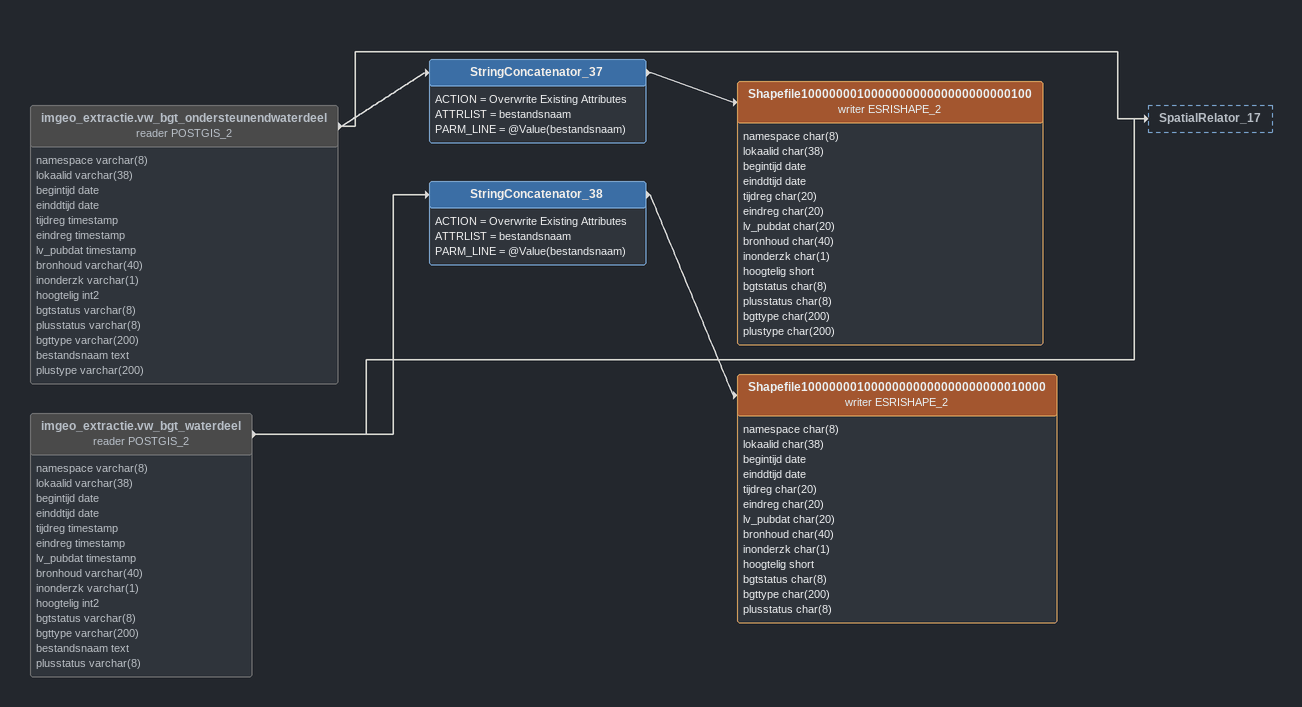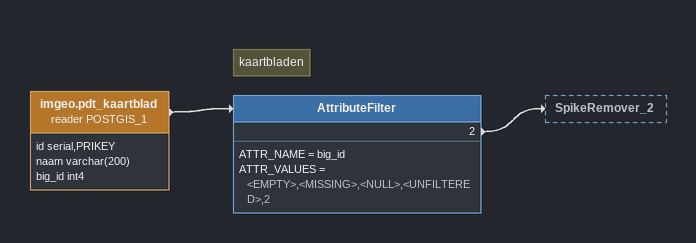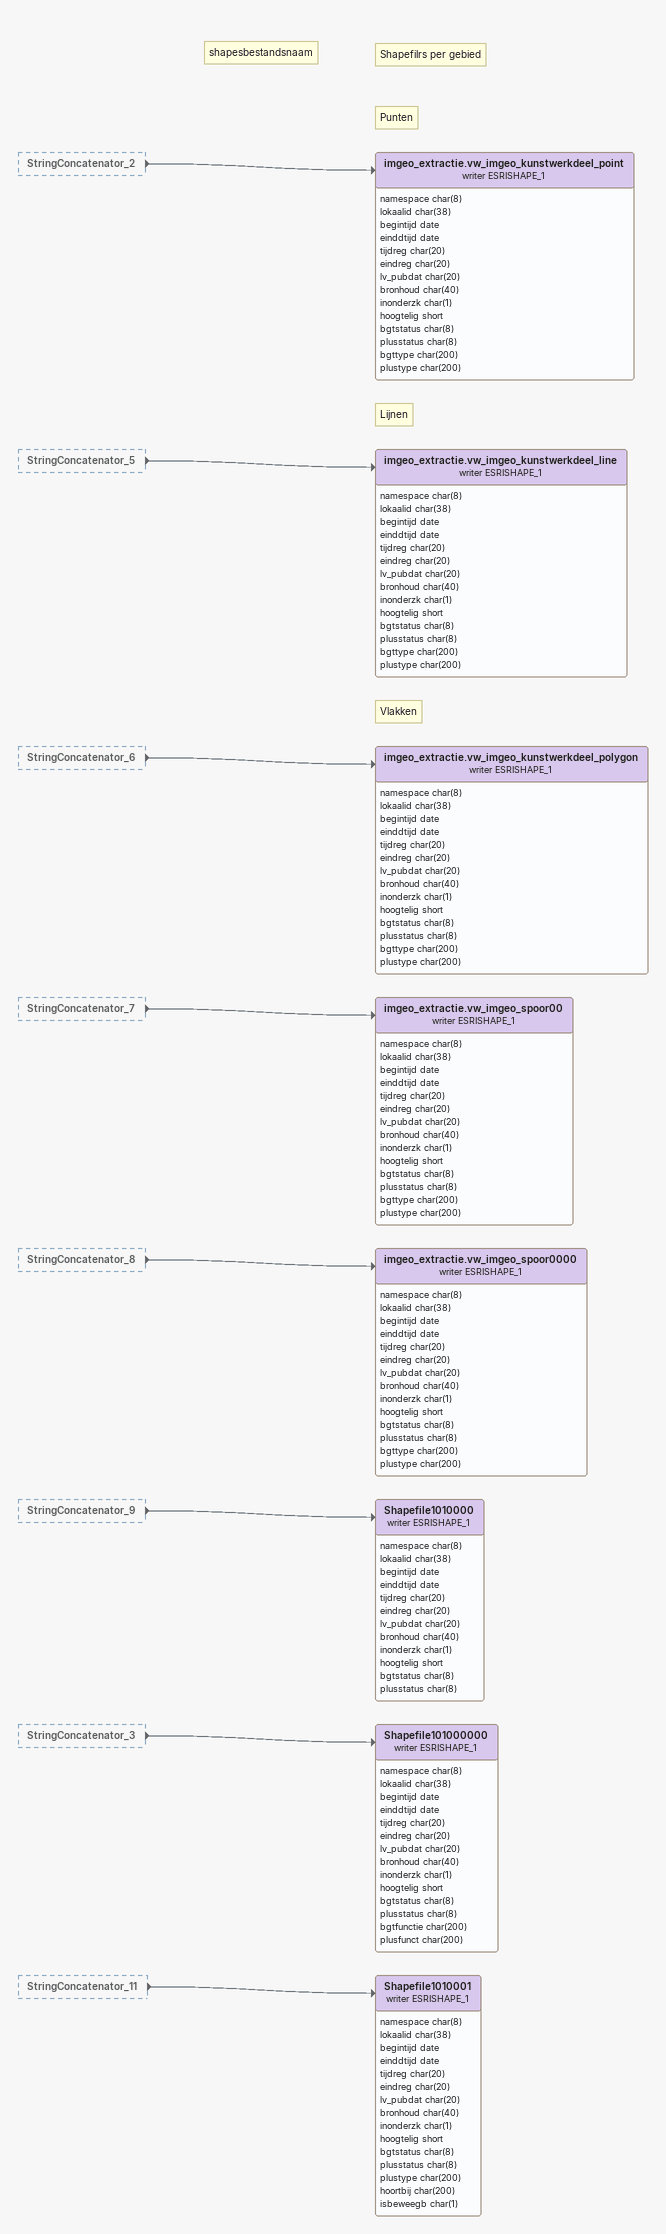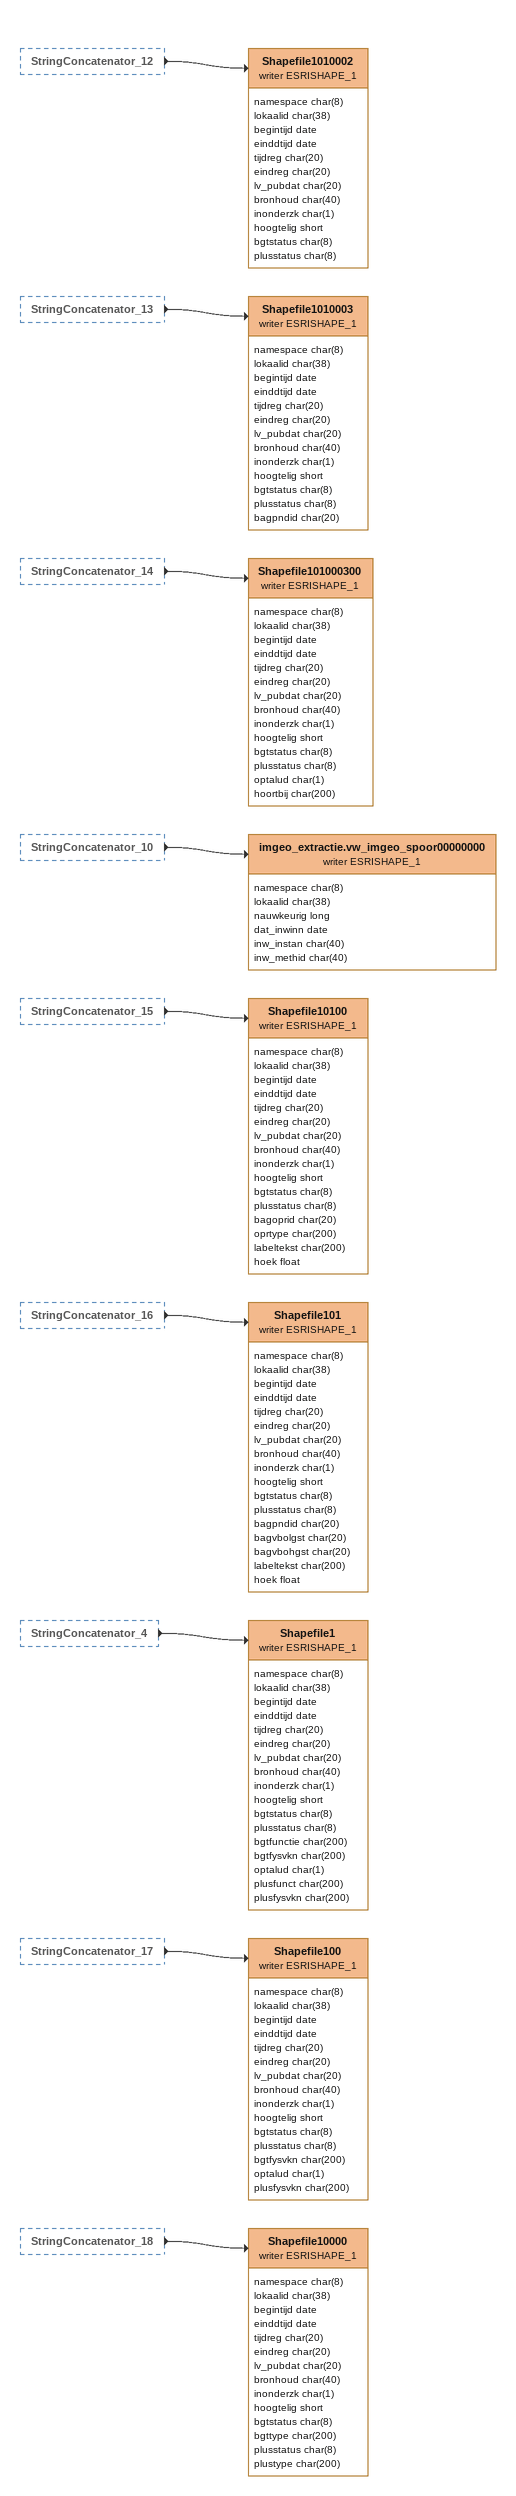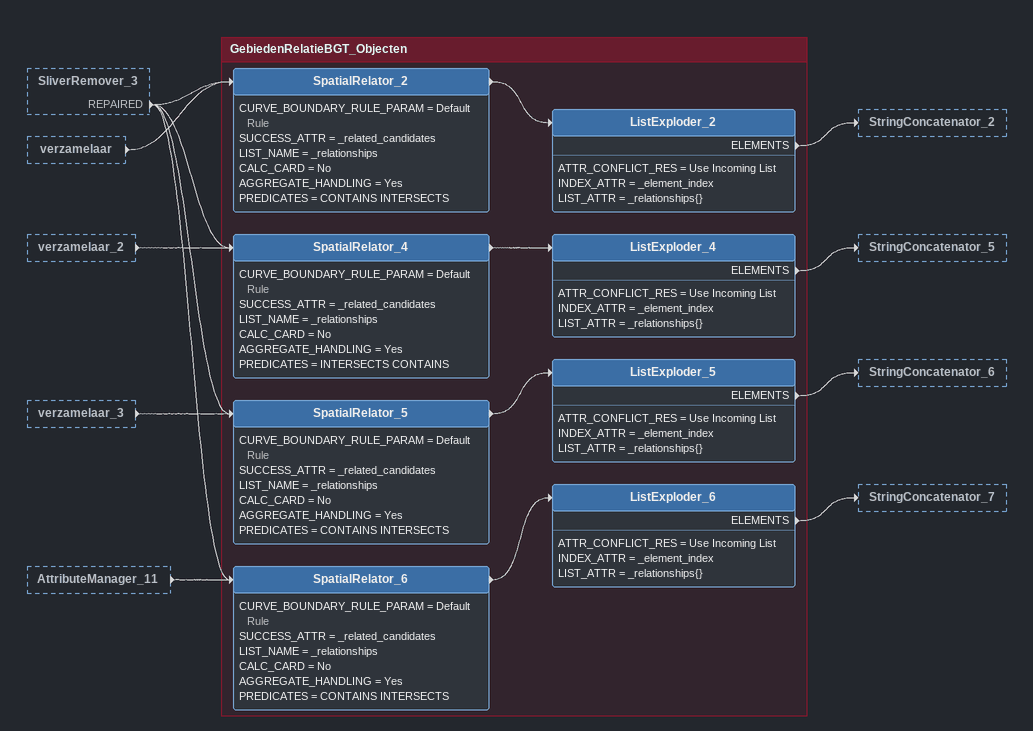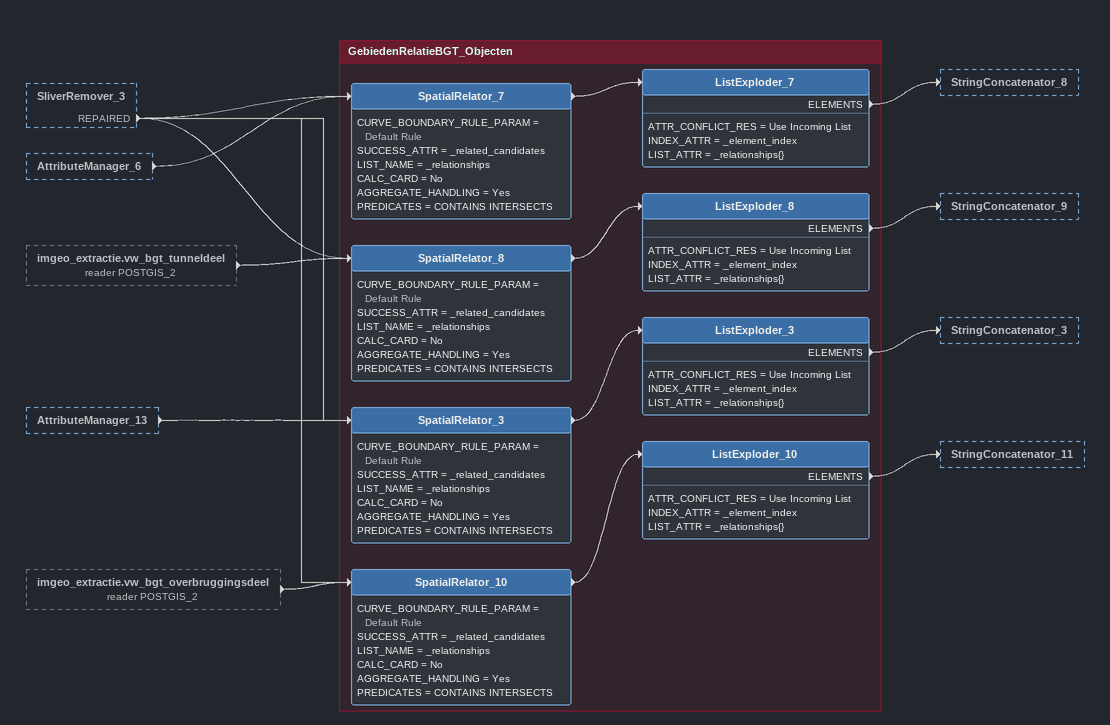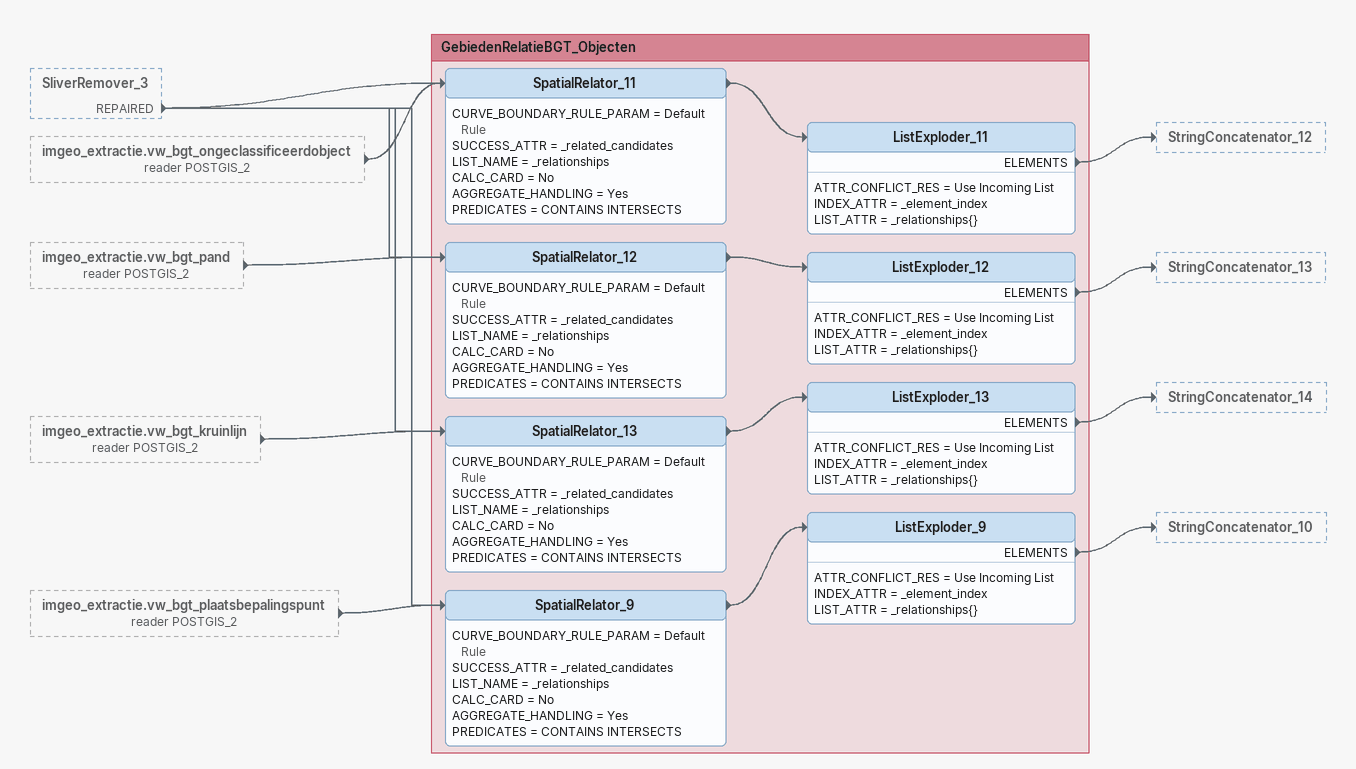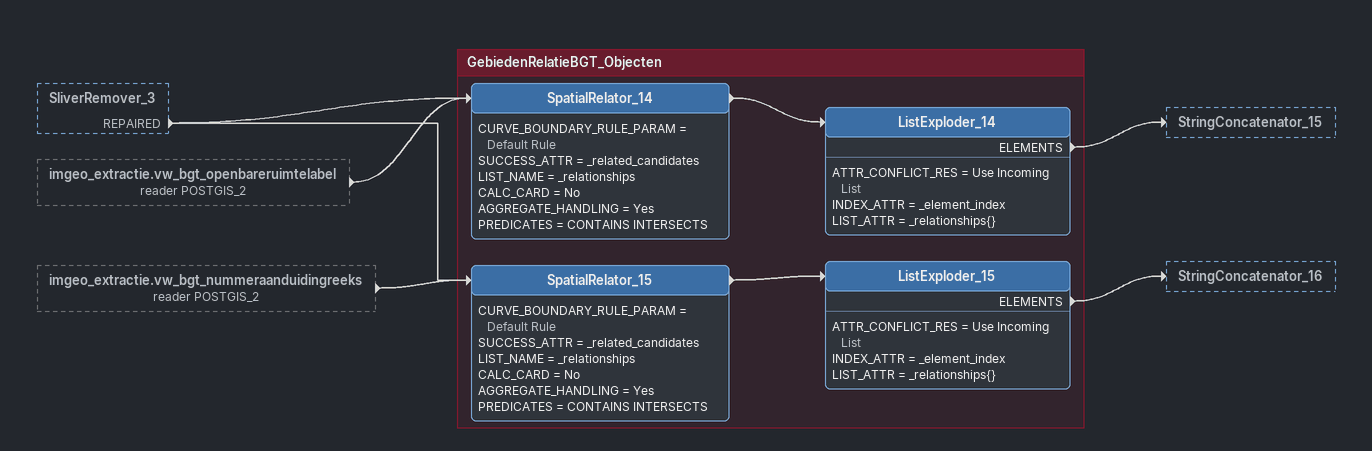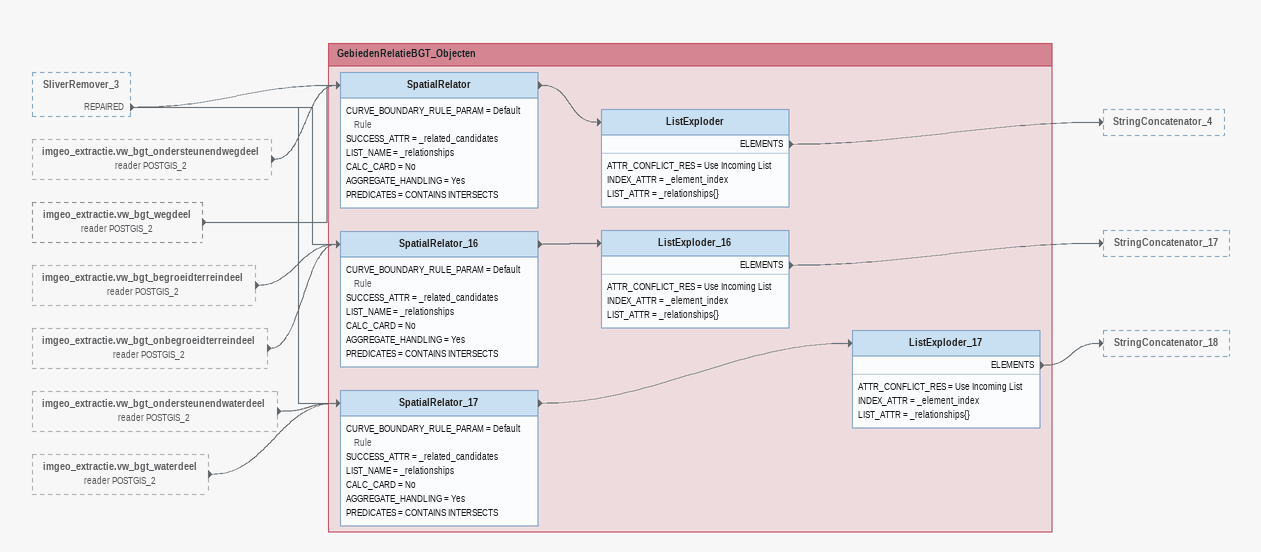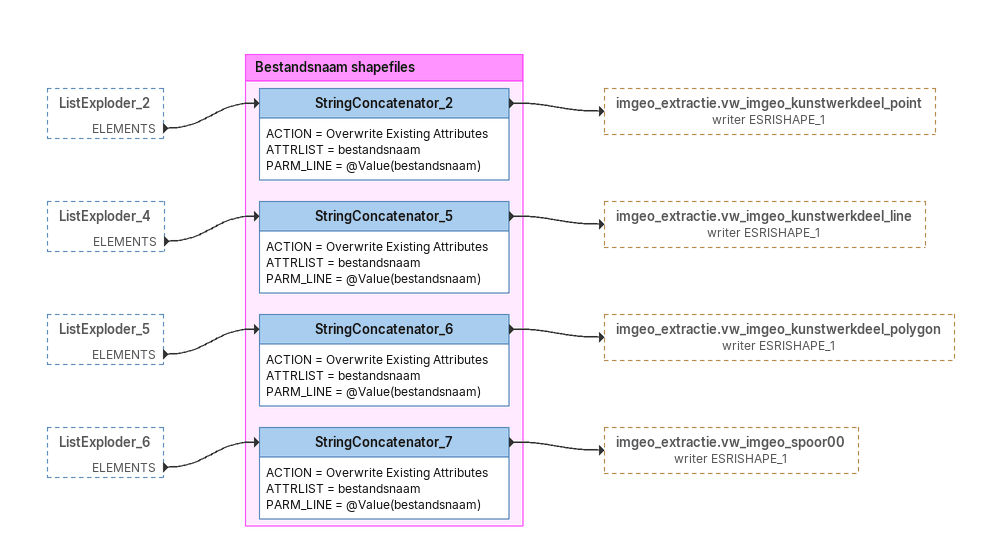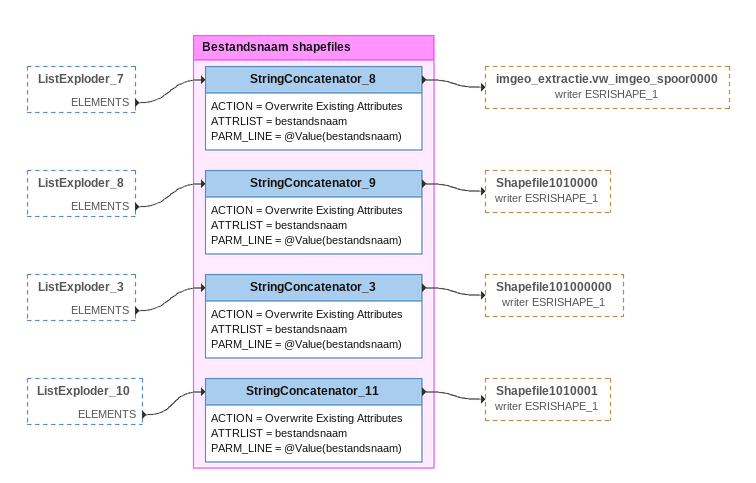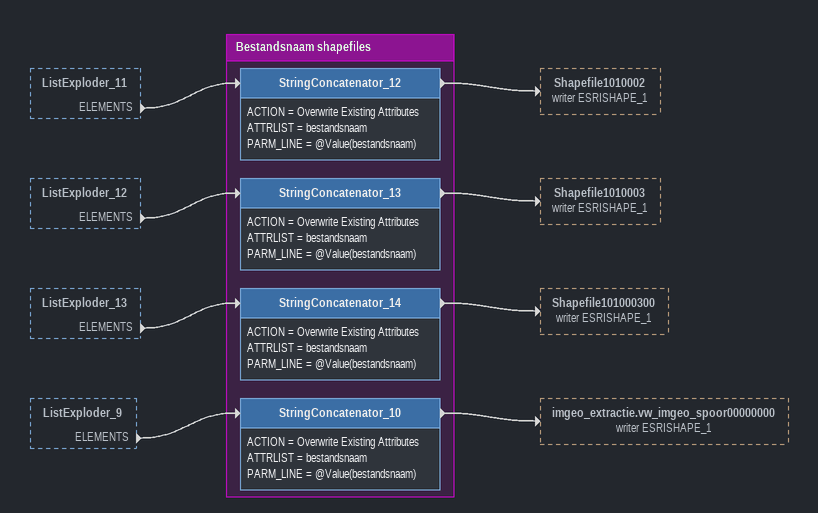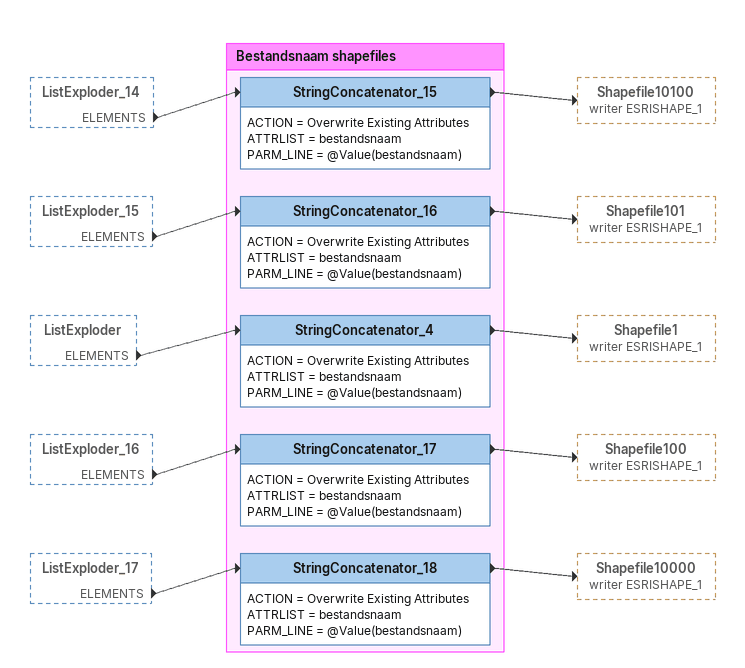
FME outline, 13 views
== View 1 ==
imgeo_extractie.vw_bgt_ondersteunendwaterdeel (reader POSTGIS_2) [off]
    attributes: namespace varchar(8), lokaalid varchar(38), begintijd date, einddtijd date, tijdreg timestamp, eindreg timestamp, lv_pubdat timestamp, bronhoud varchar(40), inonderzk varchar(1), hoogtelig int2, bgtstatus varchar(8), plusstatus varchar(8), bgttype varchar(200), bestandsnaam text, plustype varchar(200)
    -> StringConcatenator_37
    -> SpatialRelator_17
StringConcatenator_37
    ACTION = Overwrite Existing Attributes
    ATTRLIST = bestandsnaam
    PARM_LINE = @Value(bestandsnaam)
    -> Shapefile100000001000000000000000000000100 (writer ESRISHAPE_2)
Shapefile100000001000000000000000000000100 (writer ESRISHAPE_2)
    attributes: namespace char(8), lokaalid char(38), begintijd date, einddtijd date, tijdreg char(20), eindreg char(20), lv_pubdat char(20), bronhoud char(40), inonderzk char(1), hoogtelig short, bgtstatus char(8), plusstatus char(8), bgttype char(200), plustype char(200)
imgeo_extractie.vw_bgt_waterdeel (reader POSTGIS_2) [off]
    attributes: namespace varchar(8), lokaalid varchar(38), begintijd date, einddtijd date, tijdreg timestamp, eindreg timestamp, lv_pubdat timestamp, bronhoud varchar(40), inonderzk varchar(1), hoogtelig int2, bgtstatus varchar(8), bgttype varchar(200), bestandsnaam text, plusstatus varchar(8)
    -> StringConcatenator_38
    -> SpatialRelator_17
StringConcatenator_38
    ACTION = Overwrite Existing Attributes
    ATTRLIST = bestandsnaam
    PARM_LINE = @Value(bestandsnaam)
    -> Shapefile10000000100000000000000000000010000 (writer ESRISHAPE_2)
Shapefile10000000100000000000000000000010000 (writer ESRISHAPE_2)
    attributes: namespace char(8), lokaalid char(38), begintijd date, einddtijd date, tijdreg char(20), eindreg char(20), lv_pubdat char(20), bronhoud char(40), inonderzk char(1), hoogtelig short, bgtstatus char(8), bgttype char(200), plusstatus char(8)

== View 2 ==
imgeo.pdt_kaartblad (reader POSTGIS_1)
    attributes: id serial,PRIKEY, naam varchar(200), big_id int4
    -> AttributeFilter
Note: kaartbladen
AttributeFilter
    ATTR_NAME = big_id
    ATTR_VALUES = <EMPTY>,<MISSING>,<NULL>,<UNFILTERED>,2
    2 -> SpikeRemover_2

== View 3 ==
StringConcatenator_2 [outside]
    -> imgeo_extractie.vw_imgeo_kunstwerkdeel_point (writer ESRISHAPE_1)
StringConcatenator_5 [outside]
    -> imgeo_extractie.vw_imgeo_kunstwerkdeel_line (writer ESRISHAPE_1)
StringConcatenator_6 [outside]
    -> imgeo_extractie.vw_imgeo_kunstwerkdeel_polygon (writer ESRISHAPE_1)
StringConcatenator_7 [outside]
    -> imgeo_extractie.vw_imgeo_spoor00 (writer ESRISHAPE_1)
StringConcatenator_8 [outside]
    -> imgeo_extractie.vw_imgeo_spoor0000 (writer ESRISHAPE_1)
StringConcatenator_9 [outside]
    -> Shapefile1010000 (writer ESRISHAPE_1)
StringConcatenator_3 [outside]
    -> Shapefile101000000 (writer ESRISHAPE_1)
StringConcatenator_11 [outside]
    -> Shapefile1010001 (writer ESRISHAPE_1)
Note: shapesbestandsnaam
Note: Shapefilrs per gebied
Note: Punten
imgeo_extractie.vw_imgeo_kunstwerkdeel_point (writer ESRISHAPE_1)
    attributes: namespace char(8), lokaalid char(38), begintijd date, einddtijd date, tijdreg char(20), eindreg char(20), lv_pubdat char(20), bronhoud char(40), inonderzk char(1), hoogtelig short, bgtstatus char(8), plusstatus char(8), bgttype char(200), plustype char(200)
Note: Lijnen
imgeo_extractie.vw_imgeo_kunstwerkdeel_line (writer ESRISHAPE_1)
    attributes: namespace char(8), lokaalid char(38), begintijd date, einddtijd date, tijdreg char(20), eindreg char(20), lv_pubdat char(20), bronhoud char(40), inonderzk char(1), hoogtelig short, bgtstatus char(8), plusstatus char(8), bgttype char(200), plustype char(200)
Note: Vlakken
imgeo_extractie.vw_imgeo_kunstwerkdeel_polygon (writer ESRISHAPE_1)
    attributes: namespace char(8), lokaalid char(38), begintijd date, einddtijd date, tijdreg char(20), eindreg char(20), lv_pubdat char(20), bronhoud char(40), inonderzk char(1), hoogtelig short, bgtstatus char(8), plusstatus char(8), bgttype char(200), plustype char(200)
imgeo_extractie.vw_imgeo_spoor00 (writer ESRISHAPE_1)
    attributes: namespace char(8), lokaalid char(38), begintijd date, einddtijd date, tijdreg char(20), eindreg char(20), lv_pubdat char(20), bronhoud char(40), inonderzk char(1), hoogtelig short, bgtstatus char(8), plusstatus char(8), bgttype char(200), plustype char(200)
imgeo_extractie.vw_imgeo_spoor0000 (writer ESRISHAPE_1)
    attributes: namespace char(8), lokaalid char(38), begintijd date, einddtijd date, tijdreg char(20), eindreg char(20), lv_pubdat char(20), bronhoud char(40), inonderzk char(1), hoogtelig short, bgtstatus char(8), plusstatus char(8), bgttype char(200), plustype char(200)
Shapefile1010000 (writer ESRISHAPE_1)
    attributes: namespace char(8), lokaalid char(38), begintijd date, einddtijd date, tijdreg char(20), eindreg char(20), lv_pubdat char(20), bronhoud char(40), inonderzk char(1), hoogtelig short, bgtstatus char(8), plusstatus char(8)
Shapefile101000000 (writer ESRISHAPE_1)
    attributes: namespace char(8), lokaalid char(38), begintijd date, einddtijd date, tijdreg char(20), eindreg char(20), lv_pubdat char(20), bronhoud char(40), inonderzk char(1), hoogtelig short, bgtstatus char(8), plusstatus char(8), bgtfunctie char(200), plusfunct char(200)
Shapefile1010001 (writer ESRISHAPE_1)
    attributes: namespace char(8), lokaalid char(38), begintijd date, einddtijd date, tijdreg char(20), eindreg char(20), lv_pubdat char(20), bronhoud char(40), inonderzk char(1), hoogtelig short, bgtstatus char(8), plusstatus char(8), plustype char(200), hoortbij char(200), isbeweegb char(1)

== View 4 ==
StringConcatenator_12 [outside]
    -> Shapefile1010002 (writer ESRISHAPE_1)
StringConcatenator_13 [outside]
    -> Shapefile1010003 (writer ESRISHAPE_1)
StringConcatenator_14 [outside]
    -> Shapefile101000300 (writer ESRISHAPE_1)
StringConcatenator_10 [outside]
    -> imgeo_extractie.vw_imgeo_spoor00000000 (writer ESRISHAPE_1)
StringConcatenator_15 [outside]
    -> Shapefile10100 (writer ESRISHAPE_1)
StringConcatenator_16 [outside]
    -> Shapefile101 (writer ESRISHAPE_1)
StringConcatenator_4 [outside]
    -> Shapefile1 (writer ESRISHAPE_1)
StringConcatenator_17 [outside]
    -> Shapefile100 (writer ESRISHAPE_1)
StringConcatenator_18 [outside]
    -> Shapefile10000 (writer ESRISHAPE_1)
Shapefile1010002 (writer ESRISHAPE_1)
    attributes: namespace char(8), lokaalid char(38), begintijd date, einddtijd date, tijdreg char(20), eindreg char(20), lv_pubdat char(20), bronhoud char(40), inonderzk char(1), hoogtelig short, bgtstatus char(8), plusstatus char(8)
Shapefile1010003 (writer ESRISHAPE_1)
    attributes: namespace char(8), lokaalid char(38), begintijd date, einddtijd date, tijdreg char(20), eindreg char(20), lv_pubdat char(20), bronhoud char(40), inonderzk char(1), hoogtelig short, bgtstatus char(8), plusstatus char(8), bagpndid char(20)
Shapefile101000300 (writer ESRISHAPE_1)
    attributes: namespace char(8), lokaalid char(38), begintijd date, einddtijd date, tijdreg char(20), eindreg char(20), lv_pubdat char(20), bronhoud char(40), inonderzk char(1), hoogtelig short, bgtstatus char(8), plusstatus char(8), optalud char(1), hoortbij char(200)
imgeo_extractie.vw_imgeo_spoor00000000 (writer ESRISHAPE_1)
    attributes: namespace char(8), lokaalid char(38), nauwkeurig long, dat_inwinn date, inw_instan char(40), inw_methid char(40)
Shapefile10100 (writer ESRISHAPE_1)
    attributes: namespace char(8), lokaalid char(38), begintijd date, einddtijd date, tijdreg char(20), eindreg char(20), lv_pubdat char(20), bronhoud char(40), inonderzk char(1), hoogtelig short, bgtstatus char(8), plusstatus char(8), bagoprid char(20), oprtype char(200), labeltekst char(200), hoek float
Shapefile101 (writer ESRISHAPE_1)
    attributes: namespace char(8), lokaalid char(38), begintijd date, einddtijd date, tijdreg char(20), eindreg char(20), lv_pubdat char(20), bronhoud char(40), inonderzk char(1), hoogtelig short, bgtstatus char(8), plusstatus char(8), bagpndid char(20), bagvbolgst char(20), bagvbohgst char(20), labeltekst char(200), hoek float
Shapefile1 (writer ESRISHAPE_1)
    attributes: namespace char(8), lokaalid char(38), begintijd date, einddtijd date, tijdreg char(20), eindreg char(20), lv_pubdat char(20), bronhoud char(40), inonderzk char(1), hoogtelig short, bgtstatus char(8), plusstatus char(8), bgtfunctie char(200), bgtfysvkn char(200), optalud char(1), plusfunct char(200), plusfysvkn char(200)
Shapefile100 (writer ESRISHAPE_1)
    attributes: namespace char(8), lokaalid char(38), begintijd date, einddtijd date, tijdreg char(20), eindreg char(20), lv_pubdat char(20), bronhoud char(40), inonderzk char(1), hoogtelig short, bgtstatus char(8), plusstatus char(8), bgtfysvkn char(200), optalud char(1), plusfysvkn char(200)
Shapefile10000 (writer ESRISHAPE_1)
    attributes: namespace char(8), lokaalid char(38), begintijd date, einddtijd date, tijdreg char(20), eindreg char(20), lv_pubdat char(20), bronhoud char(40), inonderzk char(1), hoogtelig short, bgtstatus char(8), bgttype char(200), plusstatus char(8), plustype char(200)

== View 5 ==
SliverRemover_3 [outside]
    REPAIRED -> SpatialRelator_2
    REPAIRED -> SpatialRelator_4
    REPAIRED -> SpatialRelator_5
    REPAIRED -> SpatialRelator_6
verzamelaar [outside]
    -> SpatialRelator_2
verzamelaar_2 [outside]
    -> SpatialRelator_4
verzamelaar_3 [outside]
    -> SpatialRelator_5
AttributeManager_11 [outside]
    -> SpatialRelator_6

Bookmark: GebiedenRelatieBGT_Objecten
SpatialRelator_2
    CURVE_BOUNDARY_RULE_PARAM = Default Rule
    SUCCESS_ATTR = _related_candidates
    LIST_NAME = _relationships
    CALC_CARD = No
    AGGREGATE_HANDLING = Yes
    PREDICATES = CONTAINS INTERSECTS
    -> ListExploder_2
ListExploder_2
    ATTR_CONFLICT_RES = Use Incoming List
    INDEX_ATTR = _element_index
    LIST_ATTR = _relationships{}
    ELEMENTS -> StringConcatenator_2
SpatialRelator_4
    CURVE_BOUNDARY_RULE_PARAM = Default Rule
    SUCCESS_ATTR = _related_candidates
    LIST_NAME = _relationships
    CALC_CARD = No
    AGGREGATE_HANDLING = Yes
    PREDICATES = INTERSECTS CONTAINS
    -> ListExploder_4
ListExploder_4
    ATTR_CONFLICT_RES = Use Incoming List
    INDEX_ATTR = _element_index
    LIST_ATTR = _relationships{}
    ELEMENTS -> StringConcatenator_5
SpatialRelator_5
    CURVE_BOUNDARY_RULE_PARAM = Default Rule
    SUCCESS_ATTR = _related_candidates
    LIST_NAME = _relationships
    CALC_CARD = No
    AGGREGATE_HANDLING = Yes
    PREDICATES = CONTAINS INTERSECTS
    -> ListExploder_5
ListExploder_5
    ATTR_CONFLICT_RES = Use Incoming List
    INDEX_ATTR = _element_index
    LIST_ATTR = _relationships{}
    ELEMENTS -> StringConcatenator_6
SpatialRelator_6
    CURVE_BOUNDARY_RULE_PARAM = Default Rule
    SUCCESS_ATTR = _related_candidates
    LIST_NAME = _relationships
    CALC_CARD = No
    AGGREGATE_HANDLING = Yes
    PREDICATES = CONTAINS INTERSECTS
    -> ListExploder_6
ListExploder_6
    ATTR_CONFLICT_RES = Use Incoming List
    INDEX_ATTR = _element_index
    LIST_ATTR = _relationships{}
    ELEMENTS -> StringConcatenator_7

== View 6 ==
SliverRemover_3 [outside]
    REPAIRED -> SpatialRelator_3
    REPAIRED -> SpatialRelator_7
    REPAIRED -> SpatialRelator_8
    REPAIRED -> SpatialRelator_10
AttributeManager_6 [outside]
    -> SpatialRelator_7
imgeo_extractie.vw_bgt_tunneldeel (reader POSTGIS_2) [outside]
    -> SpatialRelator_8
AttributeManager_13 [outside]
    -> SpatialRelator_3
imgeo_extractie.vw_bgt_overbruggingsdeel (reader POSTGIS_2) [outside]
    -> SpatialRelator_10

Bookmark: GebiedenRelatieBGT_Objecten
SpatialRelator_7
    CURVE_BOUNDARY_RULE_PARAM = Default Rule
    SUCCESS_ATTR = _related_candidates
    LIST_NAME = _relationships
    CALC_CARD = No
    AGGREGATE_HANDLING = Yes
    PREDICATES = CONTAINS INTERSECTS
    -> ListExploder_7
ListExploder_7
    ATTR_CONFLICT_RES = Use Incoming List
    INDEX_ATTR = _element_index
    LIST_ATTR = _relationships{}
    ELEMENTS -> StringConcatenator_8
SpatialRelator_8
    CURVE_BOUNDARY_RULE_PARAM = Default Rule
    SUCCESS_ATTR = _related_candidates
    LIST_NAME = _relationships
    CALC_CARD = No
    AGGREGATE_HANDLING = Yes
    PREDICATES = CONTAINS INTERSECTS
    -> ListExploder_8
ListExploder_8
    ATTR_CONFLICT_RES = Use Incoming List
    INDEX_ATTR = _element_index
    LIST_ATTR = _relationships{}
    ELEMENTS -> StringConcatenator_9
SpatialRelator_3
    CURVE_BOUNDARY_RULE_PARAM = Default Rule
    SUCCESS_ATTR = _related_candidates
    LIST_NAME = _relationships
    CALC_CARD = No
    AGGREGATE_HANDLING = Yes
    PREDICATES = CONTAINS INTERSECTS
    -> ListExploder_3
ListExploder_3
    ATTR_CONFLICT_RES = Use Incoming List
    INDEX_ATTR = _element_index
    LIST_ATTR = _relationships{}
    ELEMENTS -> StringConcatenator_3
SpatialRelator_10
    CURVE_BOUNDARY_RULE_PARAM = Default Rule
    SUCCESS_ATTR = _related_candidates
    LIST_NAME = _relationships
    CALC_CARD = No
    AGGREGATE_HANDLING = Yes
    PREDICATES = CONTAINS INTERSECTS
    -> ListExploder_10
ListExploder_10
    ATTR_CONFLICT_RES = Use Incoming List
    INDEX_ATTR = _element_index
    LIST_ATTR = _relationships{}
    ELEMENTS -> StringConcatenator_11

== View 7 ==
SliverRemover_3 [outside]
    REPAIRED -> SpatialRelator_9
    REPAIRED -> SpatialRelator_11
    REPAIRED -> SpatialRelator_12
    REPAIRED -> SpatialRelator_13
imgeo_extractie.vw_bgt_ongeclassificeerdobject (reader POSTGIS_2) [outside]
    -> SpatialRelator_11
imgeo_extractie.vw_bgt_pand (reader POSTGIS_2) [outside]
    -> SpatialRelator_12
imgeo_extractie.vw_bgt_kruinlijn (reader POSTGIS_2) [outside]
    -> SpatialRelator_13
imgeo_extractie.vw_bgt_plaatsbepalingspunt (reader POSTGIS_2) [outside]
    -> SpatialRelator_9

Bookmark: GebiedenRelatieBGT_Objecten
SpatialRelator_11
    CURVE_BOUNDARY_RULE_PARAM = Default Rule
    SUCCESS_ATTR = _related_candidates
    LIST_NAME = _relationships
    CALC_CARD = No
    AGGREGATE_HANDLING = Yes
    PREDICATES = CONTAINS INTERSECTS
    -> ListExploder_11
ListExploder_11
    ATTR_CONFLICT_RES = Use Incoming List
    INDEX_ATTR = _element_index
    LIST_ATTR = _relationships{}
    ELEMENTS -> StringConcatenator_12
SpatialRelator_12
    CURVE_BOUNDARY_RULE_PARAM = Default Rule
    SUCCESS_ATTR = _related_candidates
    LIST_NAME = _relationships
    CALC_CARD = No
    AGGREGATE_HANDLING = Yes
    PREDICATES = CONTAINS INTERSECTS
    -> ListExploder_12
ListExploder_12
    ATTR_CONFLICT_RES = Use Incoming List
    INDEX_ATTR = _element_index
    LIST_ATTR = _relationships{}
    ELEMENTS -> StringConcatenator_13
SpatialRelator_13
    CURVE_BOUNDARY_RULE_PARAM = Default Rule
    SUCCESS_ATTR = _related_candidates
    LIST_NAME = _relationships
    CALC_CARD = No
    AGGREGATE_HANDLING = Yes
    PREDICATES = CONTAINS INTERSECTS
    -> ListExploder_13
ListExploder_13
    ATTR_CONFLICT_RES = Use Incoming List
    INDEX_ATTR = _element_index
    LIST_ATTR = _relationships{}
    ELEMENTS -> StringConcatenator_14
SpatialRelator_9
    CURVE_BOUNDARY_RULE_PARAM = Default Rule
    SUCCESS_ATTR = _related_candidates
    LIST_NAME = _relationships
    CALC_CARD = No
    AGGREGATE_HANDLING = Yes
    PREDICATES = CONTAINS INTERSECTS
    -> ListExploder_9
ListExploder_9
    ATTR_CONFLICT_RES = Use Incoming List
    INDEX_ATTR = _element_index
    LIST_ATTR = _relationships{}
    ELEMENTS -> StringConcatenator_10

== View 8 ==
SliverRemover_3 [outside]
    REPAIRED -> SpatialRelator_14
    REPAIRED -> SpatialRelator_15
imgeo_extractie.vw_bgt_openbareruimtelabel (reader POSTGIS_2) [outside]
    -> SpatialRelator_14
imgeo_extractie.vw_bgt_nummeraanduidingreeks (reader POSTGIS_2) [outside]
    -> SpatialRelator_15

Bookmark: GebiedenRelatieBGT_Objecten
SpatialRelator_14
    CURVE_BOUNDARY_RULE_PARAM = Default Rule
    SUCCESS_ATTR = _related_candidates
    LIST_NAME = _relationships
    CALC_CARD = No
    AGGREGATE_HANDLING = Yes
    PREDICATES = CONTAINS INTERSECTS
    -> ListExploder_14
ListExploder_14
    ATTR_CONFLICT_RES = Use Incoming List
    INDEX_ATTR = _element_index
    LIST_ATTR = _relationships{}
    ELEMENTS -> StringConcatenator_15
SpatialRelator_15
    CURVE_BOUNDARY_RULE_PARAM = Default Rule
    SUCCESS_ATTR = _related_candidates
    LIST_NAME = _relationships
    CALC_CARD = No
    AGGREGATE_HANDLING = Yes
    PREDICATES = CONTAINS INTERSECTS
    -> ListExploder_15
ListExploder_15
    ATTR_CONFLICT_RES = Use Incoming List
    INDEX_ATTR = _element_index
    LIST_ATTR = _relationships{}
    ELEMENTS -> StringConcatenator_16

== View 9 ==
SliverRemover_3 [outside]
    REPAIRED -> SpatialRelator_16
    REPAIRED -> SpatialRelator_17
    REPAIRED -> SpatialRelator
imgeo_extractie.vw_bgt_ondersteunendwegdeel (reader POSTGIS_2) [outside]
    -> SpatialRelator
imgeo_extractie.vw_bgt_wegdeel (reader POSTGIS_2) [outside]
    -> SpatialRelator
imgeo_extractie.vw_bgt_begroeidterreindeel (reader POSTGIS_2) [outside]
    -> SpatialRelator_16
imgeo_extractie.vw_bgt_onbegroeidterreindeel (reader POSTGIS_2) [outside]
    -> SpatialRelator_16
imgeo_extractie.vw_bgt_ondersteunendwaterdeel (reader POSTGIS_2) [outside]
    -> SpatialRelator_17
imgeo_extractie.vw_bgt_waterdeel (reader POSTGIS_2) [outside]
    -> SpatialRelator_17

Bookmark: GebiedenRelatieBGT_Objecten
SpatialRelator
    CURVE_BOUNDARY_RULE_PARAM = Default Rule
    SUCCESS_ATTR = _related_candidates
    LIST_NAME = _relationships
    CALC_CARD = No
    AGGREGATE_HANDLING = Yes
    PREDICATES = CONTAINS INTERSECTS
    -> ListExploder
ListExploder
    ATTR_CONFLICT_RES = Use Incoming List
    INDEX_ATTR = _element_index
    LIST_ATTR = _relationships{}
    ELEMENTS -> StringConcatenator_4
SpatialRelator_16
    CURVE_BOUNDARY_RULE_PARAM = Default Rule
    SUCCESS_ATTR = _related_candidates
    LIST_NAME = _relationships
    CALC_CARD = No
    AGGREGATE_HANDLING = Yes
    PREDICATES = CONTAINS INTERSECTS
    -> ListExploder_16
ListExploder_16
    ATTR_CONFLICT_RES = Use Incoming List
    INDEX_ATTR = _element_index
    LIST_ATTR = _relationships{}
    ELEMENTS -> StringConcatenator_17
SpatialRelator_17
    CURVE_BOUNDARY_RULE_PARAM = Default Rule
    SUCCESS_ATTR = _related_candidates
    LIST_NAME = _relationships
    CALC_CARD = No
    AGGREGATE_HANDLING = Yes
    PREDICATES = CONTAINS INTERSECTS
    -> ListExploder_17
ListExploder_17
    ATTR_CONFLICT_RES = Use Incoming List
    INDEX_ATTR = _element_index
    LIST_ATTR = _relationships{}
    ELEMENTS -> StringConcatenator_18

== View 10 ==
ListExploder_2 [outside]
    ELEMENTS -> StringConcatenator_2
ListExploder_4 [outside]
    ELEMENTS -> StringConcatenator_5
ListExploder_5 [outside]
    ELEMENTS -> StringConcatenator_6
ListExploder_6 [outside]
    ELEMENTS -> StringConcatenator_7

Bookmark: Bestandsnaam shapefiles
StringConcatenator_2
    ACTION = Overwrite Existing Attributes
    ATTRLIST = bestandsnaam
    PARM_LINE = @Value(bestandsnaam)
    -> imgeo_extractie.vw_imgeo_kunstwerkdeel_point (writer ESRISHAPE_1)
StringConcatenator_5
    ACTION = Overwrite Existing Attributes
    ATTRLIST = bestandsnaam
    PARM_LINE = @Value(bestandsnaam)
    -> imgeo_extractie.vw_imgeo_kunstwerkdeel_line (writer ESRISHAPE_1)
StringConcatenator_6
    ACTION = Overwrite Existing Attributes
    ATTRLIST = bestandsnaam
    PARM_LINE = @Value(bestandsnaam)
    -> imgeo_extractie.vw_imgeo_kunstwerkdeel_polygon (writer ESRISHAPE_1)
StringConcatenator_7
    ACTION = Overwrite Existing Attributes
    ATTRLIST = bestandsnaam
    PARM_LINE = @Value(bestandsnaam)
    -> imgeo_extractie.vw_imgeo_spoor00 (writer ESRISHAPE_1)

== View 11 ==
ListExploder_7 [outside]
    ELEMENTS -> StringConcatenator_8
ListExploder_8 [outside]
    ELEMENTS -> StringConcatenator_9
ListExploder_3 [outside]
    ELEMENTS -> StringConcatenator_3
ListExploder_10 [outside]
    ELEMENTS -> StringConcatenator_11

Bookmark: Bestandsnaam shapefiles
StringConcatenator_8
    ACTION = Overwrite Existing Attributes
    ATTRLIST = bestandsnaam
    PARM_LINE = @Value(bestandsnaam)
    -> imgeo_extractie.vw_imgeo_spoor0000 (writer ESRISHAPE_1)
StringConcatenator_9
    ACTION = Overwrite Existing Attributes
    ATTRLIST = bestandsnaam
    PARM_LINE = @Value(bestandsnaam)
    -> Shapefile1010000 (writer ESRISHAPE_1)
StringConcatenator_3
    ACTION = Overwrite Existing Attributes
    ATTRLIST = bestandsnaam
    PARM_LINE = @Value(bestandsnaam)
    -> Shapefile101000000 (writer ESRISHAPE_1)
StringConcatenator_11
    ACTION = Overwrite Existing Attributes
    ATTRLIST = bestandsnaam
    PARM_LINE = @Value(bestandsnaam)
    -> Shapefile1010001 (writer ESRISHAPE_1)

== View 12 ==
ListExploder_11 [outside]
    ELEMENTS -> StringConcatenator_12
ListExploder_12 [outside]
    ELEMENTS -> StringConcatenator_13
ListExploder_13 [outside]
    ELEMENTS -> StringConcatenator_14
ListExploder_9 [outside]
    ELEMENTS -> StringConcatenator_10

Bookmark: Bestandsnaam shapefiles
StringConcatenator_12
    ACTION = Overwrite Existing Attributes
    ATTRLIST = bestandsnaam
    PARM_LINE = @Value(bestandsnaam)
    -> Shapefile1010002 (writer ESRISHAPE_1)
StringConcatenator_13
    ACTION = Overwrite Existing Attributes
    ATTRLIST = bestandsnaam
    PARM_LINE = @Value(bestandsnaam)
    -> Shapefile1010003 (writer ESRISHAPE_1)
StringConcatenator_14
    ACTION = Overwrite Existing Attributes
    ATTRLIST = bestandsnaam
    PARM_LINE = @Value(bestandsnaam)
    -> Shapefile101000300 (writer ESRISHAPE_1)
StringConcatenator_10
    ACTION = Overwrite Existing Attributes
    ATTRLIST = bestandsnaam
    PARM_LINE = @Value(bestandsnaam)
    -> imgeo_extractie.vw_imgeo_spoor00000000 (writer ESRISHAPE_1)

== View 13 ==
ListExploder_14 [outside]
    ELEMENTS -> StringConcatenator_15
ListExploder_15 [outside]
    ELEMENTS -> StringConcatenator_16
ListExploder [outside]
    ELEMENTS -> StringConcatenator_4
ListExploder_16 [outside]
    ELEMENTS -> StringConcatenator_17
ListExploder_17 [outside]
    ELEMENTS -> StringConcatenator_18

Bookmark: Bestandsnaam shapefiles
StringConcatenator_15
    ACTION = Overwrite Existing Attributes
    ATTRLIST = bestandsnaam
    PARM_LINE = @Value(bestandsnaam)
    -> Shapefile10100 (writer ESRISHAPE_1)
StringConcatenator_16
    ACTION = Overwrite Existing Attributes
    ATTRLIST = bestandsnaam
    PARM_LINE = @Value(bestandsnaam)
    -> Shapefile101 (writer ESRISHAPE_1)
StringConcatenator_4
    ACTION = Overwrite Existing Attributes
    ATTRLIST = bestandsnaam
    PARM_LINE = @Value(bestandsnaam)
    -> Shapefile1 (writer ESRISHAPE_1)
StringConcatenator_17
    ACTION = Overwrite Existing Attributes
    ATTRLIST = bestandsnaam
    PARM_LINE = @Value(bestandsnaam)
    -> Shapefile100 (writer ESRISHAPE_1)
StringConcatenator_18
    ACTION = Overwrite Existing Attributes
    ATTRLIST = bestandsnaam
    PARM_LINE = @Value(bestandsnaam)
    -> Shapefile10000 (writer ESRISHAPE_1)
